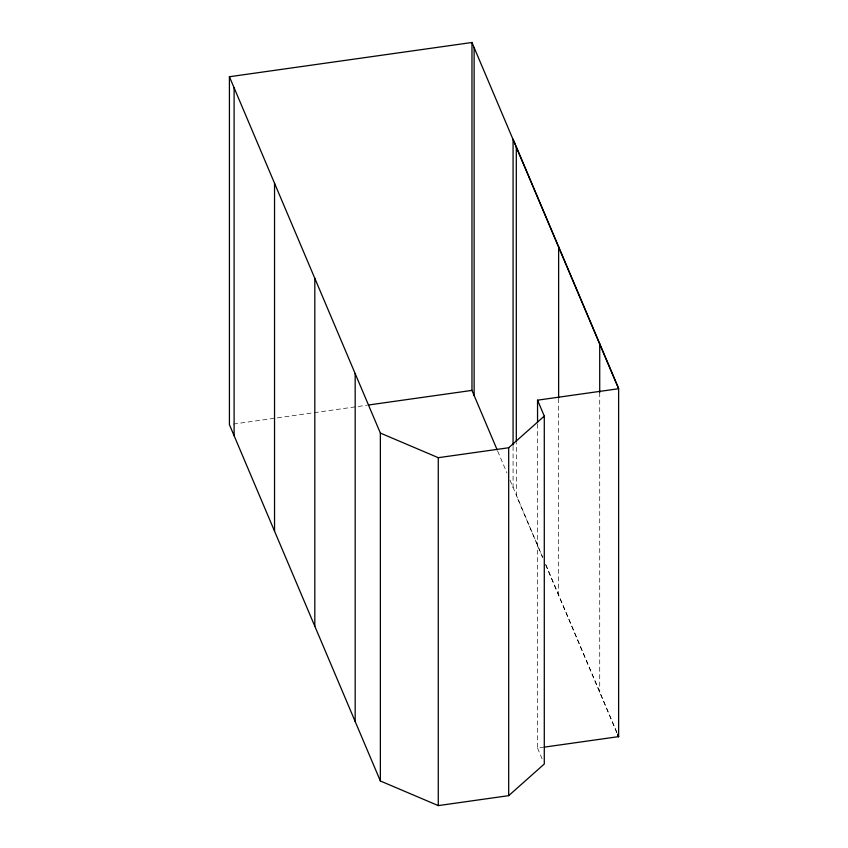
<?xml version="1.0" encoding="UTF-8"?>
<svg xmlns="http://www.w3.org/2000/svg" width="848" height="848" viewBox="0 0 848 848"><rect width="100%" height="100%" fill="white"/><g stroke="black" fill="none" stroke-linecap="round" stroke-linejoin="round"><path stroke-width="0.64" stroke-dasharray="4.24 3.18" d="M233.348 424.085L367.078 405.206M537.547 423.979L537.547 748.084L542.773 747.342M497.691 451.136L506.924 472.908M509.998 480.169L542.625 557.21M545.72 564.524L617.1 733.011M542.625 557.486L516.305 495.359L516.305 442.55M545.72 564.8L617.1 733.287M537.547 748.084L542.847 760.592M599.716 392.613L599.716 692.265M558.631 398.571L558.631 595.254M513.072 446.419L513.072 487.706"/><path stroke-width="1.27" d="M229.416 76.733L380.37 433.084L438.278 457.687L508.683 447.755L544.289 416.103L537.547 400.171L618.627 388.723L471.965 42.485L229.416 76.733L229.416 424.647L380.37 780.987L438.278 805.6L508.683 795.657L544.289 764.006L544.289 416.103M368.392 405.015L471.965 390.398L497.182 449.928M544.087 747.162L618.627 736.636L617.609 734.22M617.609 734.495L618.627 736.901L618.627 388.426L513.072 139.22L513.072 445.094M599.716 343.779L599.716 392.613M558.631 246.768L558.631 397.882M537.547 400.171L537.547 422.664M516.305 146.874L516.305 441.236M508.683 447.755L508.683 795.657M474.127 47.583L474.127 395.486M471.965 42.485L471.965 390.398M438.278 457.687L438.278 805.6M380.37 433.084L380.37 780.987M355.174 373.597L355.174 721.51M314.82 278.335L314.82 626.248M274.54 183.242L274.54 531.155M234.112 87.81L234.112 435.724"/></g></svg>
